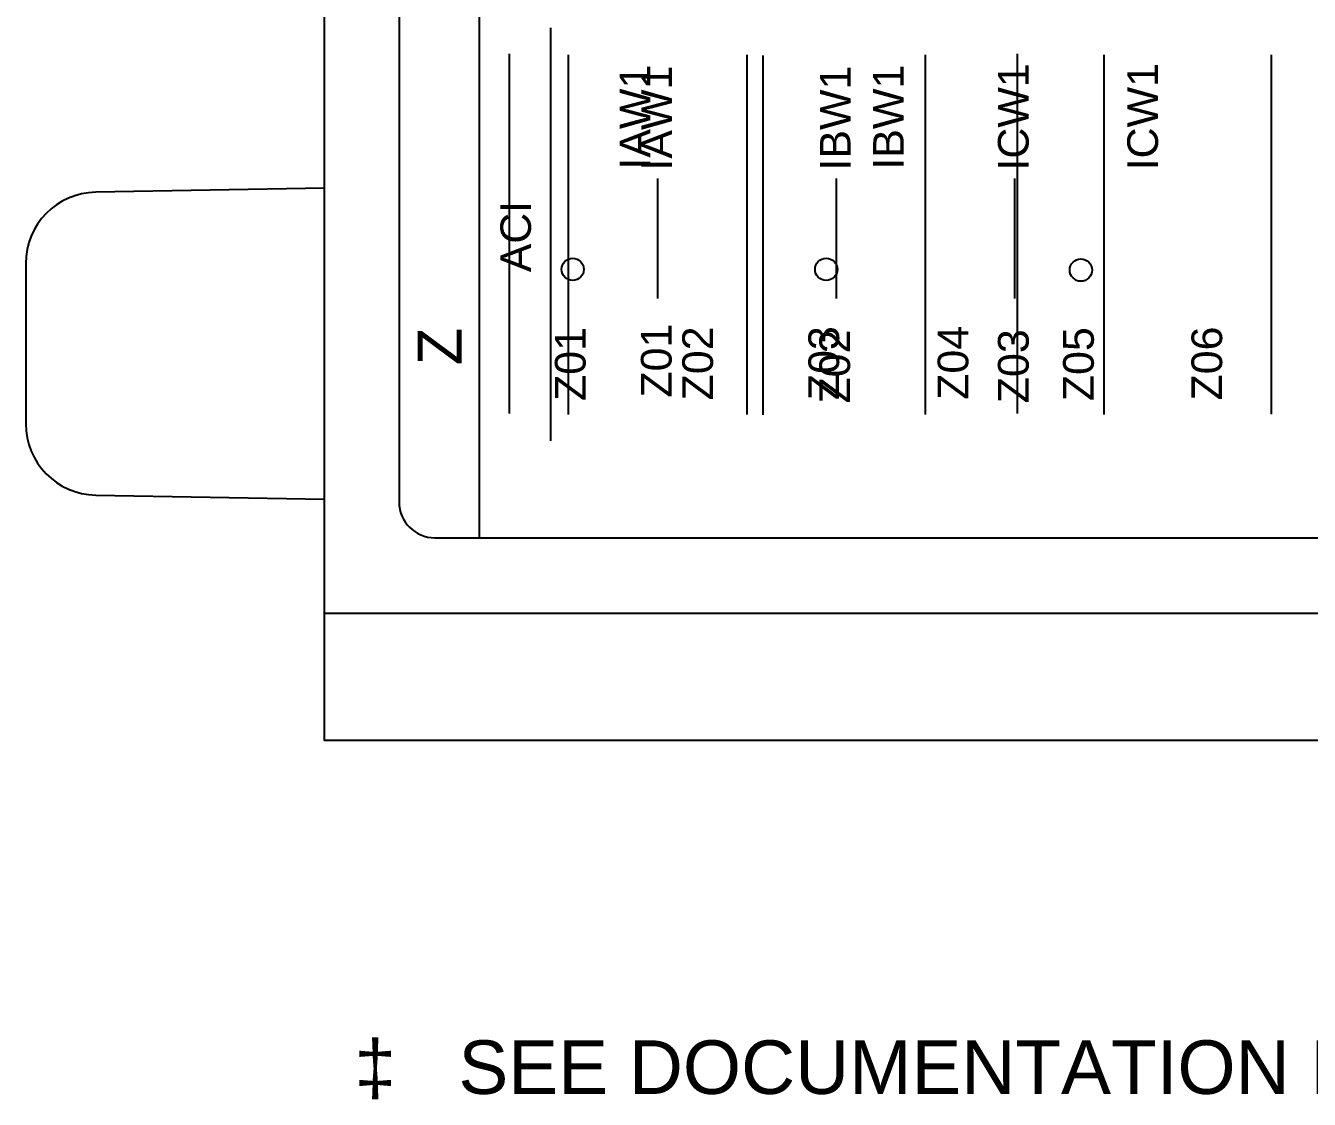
# Model space of a CAD drawing. Extents: x 0.3 to 23.7, y 0.2 to 17.8.
# Drawn here: x 8.682 to 11.558, y 0.765 to 3.17 of the extents above; entities that cross this region are included whole.
import ezdxf

# ---------------------------------------------------------------- set-up
doc = ezdxf.new("R2010")
doc.units = 0
doc.header["$MEASUREMENT"] = 0
for name, color, linetype in [('5_01__81__6-PHASE_AC_CURRE', 7, 'CONTINUOUS'), ('5_02__82__6-PHASE_AC_CURRE', 7, 'CONTINUOUS'), ('5_03__85__6-PHASE_AC_CURRE', 7, 'CONTINUOUS'), ('5_04__L0__6-PHASE_ROGOWSKI', 7, 'CONTINUOUS'), ('6_00_____DWG', 7, 'CONTINUOUS')]:
    doc.layers.add(name, color=color, linetype=linetype)
doc.styles.add('ARIAL', font='arial.ttf')

msp = doc.modelspace()

# ---------------------------------------------------------------- linework, layer by layer
at = {"layer": '5_01__81__6-PHASE_AC_CURRE'}
for points in [[(9.7659, 2.3014), (9.7659, 3.1064)], [(10.3339, 3.1032), (10.3339, 2.2982)], [(10.9046, 2.3014), (10.9046, 3.1064)], [(11.4726, 3.1048), (11.4726, 2.2998)]]:
    msp.add_lwpolyline(points, dxfattribs=at)
msp.add_lwpolyline([(9.3515, 2.8059), (8.8393, 2.7969, 0.409101), (8.6821, 2.637), (8.6821, 2.2787, 0.409121), (8.8393, 2.1187), (9.3515, 2.1098)], format="xyb", dxfattribs=at)
for centre in [(9.9079, 2.6241), (10.4759, 2.6241), (11.0466, 2.6225)]:
    msp.add_circle(centre, 0.025, dxfattribs=at)
at = {"layer": '5_02__82__6-PHASE_AC_CURRE'}
for points in [[(9.7659, 2.3014), (9.7659, 3.1064)], [(10.3339, 3.1032), (10.3339, 2.2982)], [(10.9046, 2.3014), (10.9046, 3.1064)], [(11.4726, 3.1048), (11.4726, 2.2998)]]:
    msp.add_lwpolyline(points, dxfattribs=at)
msp.add_lwpolyline([(9.3515, 2.8059), (8.8393, 2.7969, 0.409101), (8.6821, 2.637), (8.6821, 2.2787, 0.409121), (8.8393, 2.1187), (9.3515, 2.1098)], format="xyb", dxfattribs=at)
for centre in [(9.9079, 2.6241), (10.4759, 2.6241), (11.0466, 2.6225)]:
    msp.add_circle(centre, 0.025, dxfattribs=at)
at = {"layer": '5_03__85__6-PHASE_AC_CURRE'}
for points in [[(9.7659, 2.3014), (9.7659, 3.1064)], [(10.3339, 3.1032), (10.3339, 2.2982)], [(10.9046, 2.3014), (10.9046, 3.1064)], [(11.4726, 3.1048), (11.4726, 2.2998)]]:
    msp.add_lwpolyline(points, dxfattribs=at)
msp.add_lwpolyline([(9.3515, 2.8059), (8.8393, 2.7969, 0.409101), (8.6821, 2.637), (8.6821, 2.2787, 0.409121), (8.8393, 2.1187), (9.3515, 2.1098)], format="xyb", dxfattribs=at)
for centre in [(9.9079, 2.6241), (10.4759, 2.6241), (11.0466, 2.6225)]:
    msp.add_circle(centre, 0.025, dxfattribs=at)
at = {"layer": '5_04__L0__6-PHASE_ROGOWSKI'}
for points in [[(9.8586, 2.2398), (9.8586, 3.1648)], [(9.8986, 2.2993), (9.8986, 3.1044)], [(10.2986, 2.2993), (10.2986, 3.1044)], [(10.6986, 2.2993), (10.6986, 3.1044)], [(11.0986, 2.2993), (11.0986, 3.1044)], [(10.0986, 2.5585), (10.0986, 2.8273)], [(10.4986, 2.5585), (10.4986, 2.8273)], [(10.8986, 2.5585), (10.8986, 2.8273)]]:
    msp.add_lwpolyline(points, dxfattribs=at)
at = {"layer": '6_00_____DWG'}
msp.add_lwpolyline([(9.3515, 8.8524), (14.4705, 8.8524), (14.4705, 1.569), (9.3515, 1.569)], close=True, dxfattribs=at)
msp.add_lwpolyline([(13.3087, 8.3481), (9.5987, 8.3481, 0.414213), (9.5187, 8.2681), (9.5187, 2.1031, 0.414212), (9.5987, 2.0231), (13.3087, 2.0231, 0.414211), (13.3887, 2.1031), (13.3887, 8.2681, 0.414219)], format="xyb", close=True, dxfattribs=at)
for points in [[(9.6985, 8.3481), (9.6985, 2.0231)], [(9.3515, 1.8544), (14.4705, 1.8544)]]:
    msp.add_lwpolyline(points, dxfattribs=at)

# ---------------------------------------------------------------- texts
at = {"layer": '5_01__81__6-PHASE_AC_CURRE', "style": 'ARIAL'}
for s, p in [('IAW1', (10.0818, 2.8474)), ('IBW1', (10.6498, 2.8474)), ('ICW1', (11.2194, 2.8458)), ('Z01', (9.9368, 2.3293)), ('Z02', (10.2222, 2.3306)), ('Z03', (10.5048, 2.3312)), ('Z04', (10.7943, 2.3319)), ('Z05', (11.0755, 2.3289)), ('Z06', (11.3631, 2.3304))]:
    msp.add_text(s, height=0.06883, rotation=90, dxfattribs=at).set_placement(p)
at = {"layer": '5_02__82__6-PHASE_AC_CURRE', "style": 'ARIAL'}
for s, p in [('IAW1', (10.0818, 2.8474)), ('IBW1', (10.6498, 2.8474)), ('ICW1', (11.2194, 2.8458)), ('Z01', (9.9368, 2.3293)), ('Z02', (10.2222, 2.3306)), ('Z03', (10.5048, 2.3312)), ('Z04', (10.7943, 2.3319)), ('Z05', (11.0755, 2.3289)), ('Z06', (11.3631, 2.3304))]:
    msp.add_text(s, height=0.06883, rotation=90, dxfattribs=at).set_placement(p)
at = {"layer": '5_03__85__6-PHASE_AC_CURRE', "style": 'ARIAL'}
for s, p in [('IAW1', (10.0818, 2.8474)), ('IBW1', (10.6498, 2.8474)), ('ICW1', (11.2194, 2.8458)), ('Z01', (9.9368, 2.3293)), ('Z02', (10.2222, 2.3306)), ('Z03', (10.5048, 2.3312)), ('Z04', (10.7943, 2.3319)), ('Z05', (11.0755, 2.3289)), ('Z06', (11.3631, 2.3304))]:
    msp.add_text(s, height=0.06883, rotation=90, dxfattribs=at).set_placement(p)
at = {"layer": '5_04__L0__6-PHASE_ROGOWSKI', "style": 'ARIAL'}
for s, height, p in [('ICW1', 0.06883, (10.9295, 2.8453)), ('IAW1', 0.06883, (10.1305, 2.8453)), ('IBW1', 0.06883, (10.5305, 2.8453)), ('ACI', 0.06846, (9.8143, 2.6178)), ('Z01', 0.06883, (10.1295, 2.3369)), ('Z02', 0.06883, (10.5294, 2.3237)), ('Z03', 0.06883, (10.9295, 2.3243))]:
    msp.add_text(s, height=height, rotation=90, dxfattribs=at).set_placement(p)
at = {"layer": '6_00_____DWG', "style": 'ARIAL'}
msp.add_text('Z', height=0.0983, rotation=90, dxfattribs=at).set_placement((9.659, 2.4093))
msp.add_text('‡   SEE DOCUMENTATION FOR INPUT VOLTAGE RATING', height=0.12, dxfattribs=at).set_placement((9.4188, 0.7775))

doc.saveas('drawing.dxf')
